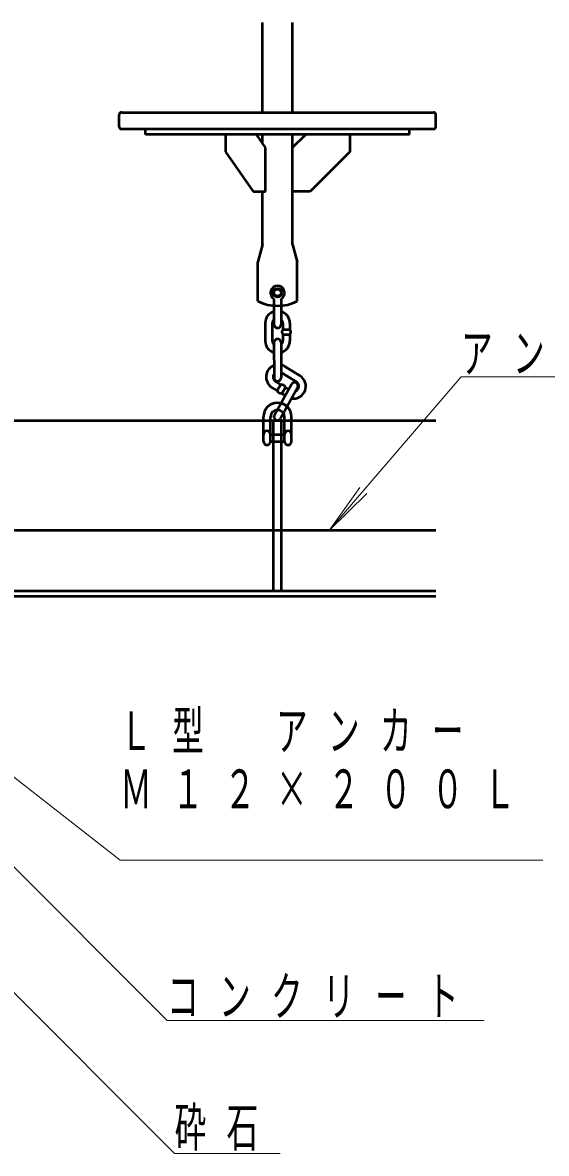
# Model space of a CAD drawing. Units: millimetres on the paper, scale 1:60. Extents: x -385 to 0, y -594 to 267.
# Drawn here: x -66.3 to -36.6, y -503.1 to -438.9 of the extents above; entities that cross this region are included whole.
import ezdxf

# ---------------------------------------------------------------- set-up
doc = ezdxf.new("R2010")
doc.units = ezdxf.units.MM
doc.layers.add('LY_1', color=7, linetype='Continuous', lineweight=13)
doc.styles.add('ＭＳ ゴシック', font='')
doc.styles.get('ＭＳ ゴシック').set_extended_font_data('MS Gothic')

msp = doc.modelspace()

# ---------------------------------------------------------------- linework, layer by layer
at = {"layer": 'LY_1', "color": 140, "lineweight": 50}
for p, q in [((-52.679, -443.987), (-52.679, -438.889)), ((-50.979, -443.987), (-50.979, -438.889)), ((-60.829, -444.787), (-60.829, -444.137)), ((-60.679, -443.987), (-42.979, -443.987)), ((-42.829, -444.787), (-42.829, -444.137)), ((-42.979, -444.937), (-60.679, -444.937)), ((-59.329, -445.237), (-59.329, -444.937)), ((-44.329, -445.237), (-44.329, -444.937)), ((-44.329, -445.237), (-59.329, -445.237)), ((-54.779, -445.237), (-54.779, -446.237)), ((-52.504, -445.987), (-53.029, -445.237)), ((-52.679, -445.737), (-52.679, -445.237)), ((-50.979, -451.487), (-50.979, -445.237)), ((-50.979, -445.987), (-50.229, -445.237)), ((-47.729, -445.237), (-47.729, -446.237)), ((-54.779, -446.237), (-53.204, -448.487)), ((-52.504, -448.487), (-52.504, -445.987)), ((-47.729, -446.237), (-49.979, -448.487)), ((-53.204, -448.487), (-52.504, -448.487)), ((-52.679, -451.487), (-52.679, -448.487)), ((-49.979, -448.487), (-50.979, -448.487)), ((-52.679, -451.487), (-52.954, -452.487)), ((-50.979, -451.487), (-50.704, -452.487)), ((-52.954, -454.72), (-52.954, -452.487)), ((-50.704, -454.72), (-50.704, -452.487)), ((-52.029, -454.584), (-52.029, -456.037)), ((-51.629, -454.584), (-51.629, -456.037)), ((-52.529, -455.966), (-52.529, -456.966)), ((-52.129, -455.966), (-52.129, -456.966)), ((-51.529, -455.966), (-51.529, -456.316)), ((-51.129, -455.966), (-51.129, -456.316)), ((-51.529, -456.316), (-51.129, -456.316)), ((-51.529, -456.616), (-51.129, -456.616)), ((-51.529, -456.616), (-51.529, -456.966)), ((-51.129, -456.616), (-51.129, -456.966)), ((-52.029, -457.066), (-52.028, -459.066)), ((-51.629, -457.066), (-51.628, -459.066)), ((-50.547, -458.959), (-51.419, -458.418)), ((-51.637, -459.455), (-51.936, -459.274)), ((-50.76, -459.298), (-51.628, -458.759)), ((-51.844, -459.797), (-52.143, -459.616)), ((-51.035, -459.441), (-52.004, -461.19)), ((-51.637, -459.455), (-51.844, -459.797)), ((-50.685, -459.634), (-51.654, -461.384)), ((-51.377, -459.619), (-51.59, -459.957)), ((-51.39, -460.083), (-51.59, -459.957)), ((-51.196, -459.732), (-51.377, -459.619)), ((-106.954, -461.487), (-42.829, -461.487)), ((-52.629, -462.687), (-52.629, -461.287)), ((-52.229, -462.687), (-52.229, -461.287)), ((-52.054, -471.187), (-52.054, -461.487)), ((-51.604, -471.187), (-51.604, -461.487)), ((-51.429, -462.687), (-51.429, -461.287)), ((-51.029, -462.687), (-51.029, -461.287)), ((-52.229, -462.287), (-51.429, -462.287)), ((-52.229, -462.687), (-51.429, -462.687)), ((-42.829, -467.737), (-85.829, -467.737)), ((-42.829, -471.187), (-86.829, -471.187)), ((-42.829, -471.487), (-86.829, -471.487))]:
    msp.add_line(p, q, dxfattribs=at)
at = {"layer": 'LY_1'}
for p, q in [((-41.407, -459.023), (-48.895, -467.737)), ((-41.407, -459.023), (-17.407, -459.023)), ((-48.895, -467.737), (-47.146, -465.3)), ((-48.895, -467.737), (-46.749, -465.641)), ((-60.769, -486.473), (-79.029, -472.229)), ((-58.101, -495.584), (-71.829, -481.867)), ((-60.769, -486.473), (-36.769, -486.473)), ((-57.674, -503.135), (-69.329, -491.487)), ((-58.101, -495.584), (-40.101, -495.584)), ((-57.674, -503.135), (-51.674, -503.135))]:
    msp.add_line(p, q, dxfattribs=at)
at = {"layer": 'LY_1', "color": 140, "lineweight": 50}
for radius in [0.25, 0.2]:
    msp.add_circle((-51.829, -454.237), radius, dxfattribs=at)
for centre, radius, start, end in [((-60.679, -444.137), 0.15, 90, 180), ((-42.979, -444.137), 0.15, 0, 90), ((-60.679, -444.787), 0.15, 180, 270), ((-42.979, -444.787), 0.15, 270, 0), ((-51.829, -454.237), 0.4, 300, 240), ((-51.829, -452.487), 2.5, 243.25632, 296.74368), ((-51.829, -455.966), 0.7, 106.60155, 180.01171), ((-51.829, -455.966), 0.7, 0.01171, 73.39845), ((-51.829, -455.966), 0.3, 131.81032, 180.01171), ((-51.829, -456.037), 0.2, 180, 0), ((-51.829, -455.966), 0.3, 0.01171, 48.18968), ((-51.329, -456.466), 0.25, 143.14181, 216.8816), ((-51.329, -456.466), 0.25, 323.14181, 36.8816), ((-51.829, -456.966), 0.7, 180.01171, 253.40217), ((-51.829, -456.966), 0.3, 180.01171, 228.1921), ((-51.829, -457.066), 0.2, 0.00437, 180.00437), ((-51.829, -456.966), 0.3, 311.81273, 0.01171), ((-51.829, -456.966), 0.7, 286.60527, 0.01171), ((-51.781, -459.017), 0.7, 110.67451, 238.86864), ((-51.781, -459.017), 0.7, 58.86864, 77.38687), ((-51.781, -459.017), 0.3, 145.45491, 238.86864), ((-51.828, -459.066), 0.2, 180.00437, 0.00437), ((-50.86, -459.537), 0.2, 331.02663, 151.02663), ((-50.92, -459.552), 0.7, 261.60952, 57.76511), ((-50.92, -459.552), 0.3, 296.14262, 57.76511), ((-51.61, -459.708), 0.25, 200.89521, 274.635), ((-51.61, -459.708), 0.25, 20.89521, 96.84207), ((-51.829, -461.287), 0.8, 0, 180), ((-51.829, -461.287), 0.4, 0, 180), ((-51.829, -461.287), 0.2, 151.02663, 331.02663), ((-52.429, -462.287), 0.2, 0, 180), ((-51.229, -462.287), 0.2, 0, 180), ((-52.429, -462.687), 0.2, 180, 0), ((-51.229, -462.687), 0.2, 180, 0)]:
    msp.add_arc(centre, radius, start, end, dxfattribs=at)

# ---------------------------------------------------------------- texts
at = {"layer": 'LY_1', "char_height": 2.199, "style": 'ＭＳ ゴシック'}
for s, insert, attachment_point in [('\\T1.64;\\W0.6;アンカーフレーム', (-41.407, -458.873), 7), ('\\T1.64;\\W0.6;Ｌ型\u3000アンカー', (-60.769, -478.023), 1), ('\\T1.64;\\W0.6;Ｍ１２×２００Ｌ', (-60.769, -481.323), 1), ('\\T1.64;\\W0.6;コンクリート', (-58.101, -495.434), 7), ('\\T1.64;\\W0.6;砕石', (-57.674, -502.985), 7)]:
    msp.add_mtext(s, dxfattribs=dict(at, insert=insert, attachment_point=attachment_point))

doc.saveas('drawing.dxf')
